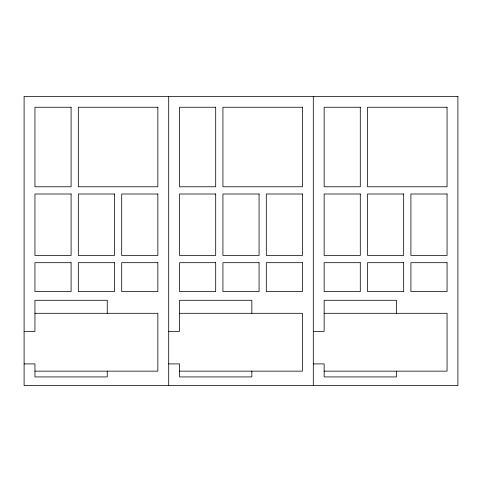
<?xml version="1.0" encoding="UTF-8"?>
<svg xmlns="http://www.w3.org/2000/svg" width="482" height="482" viewBox="0 0 482 482"><rect width="100%" height="100%" fill="white"/><g stroke="black" fill="none" stroke-linecap="round" stroke-linejoin="round"><path stroke-width="0.72" d="M34.945 313.3L157.855 313.3L157.855 371.14L34.945 371.14M179.545 313.3L302.455 313.3L302.455 371.14L179.545 371.14M324.145 313.3L447.055 313.3L447.055 371.14L324.145 371.14M24.1 331.375L34.945 331.375L34.945 300.286L107.245 300.286L107.245 313.3M168.7 331.375L179.545 331.375L179.545 300.286L251.845 300.286L251.845 313.3M313.3 331.375L324.145 331.375L324.145 300.286L396.445 300.286L396.445 313.3M24.1 363.91L34.945 363.91L34.945 376.924L107.245 376.924L107.245 371.14M168.7 363.91L179.545 363.91L179.545 376.924L251.845 376.924L251.845 371.14M313.3 363.91L324.145 363.91L324.145 376.924L396.445 376.924L396.445 371.14M313.3 96.4L313.3 385.6M168.7 96.4L168.7 385.6M457.9 96.4L24.1 96.4L24.1 385.6L457.9 385.6L457.9 96.4M71.095 107.245L34.945 107.245L34.945 186.775L71.095 186.775L71.095 107.245M157.855 107.245L78.325 107.245L78.325 186.775L157.855 186.775L157.855 107.245M215.695 107.245L179.545 107.245L179.545 186.775L215.695 186.775L215.695 107.245M302.455 107.245L222.925 107.245L222.925 186.775L302.455 186.775L302.455 107.245M360.295 107.245L324.145 107.245L324.145 186.775L360.295 186.775L360.295 107.245M447.055 107.245L367.525 107.245L367.525 186.775L447.055 186.775L447.055 107.245M71.095 194.005L34.945 194.005L34.945 255.46L71.095 255.46L71.095 194.005M114.475 194.005L78.325 194.005L78.325 255.46L114.475 255.46L114.475 194.005M157.855 194.005L121.705 194.005L121.705 255.46L157.855 255.46L157.855 194.005M215.695 194.005L179.545 194.005L179.545 255.46L215.695 255.46L215.695 194.005M259.075 194.005L222.925 194.005L222.925 255.46L259.075 255.46L259.075 194.005M302.455 194.005L266.305 194.005L266.305 255.46L302.455 255.46L302.455 194.005M360.295 194.005L324.145 194.005L324.145 255.46L360.295 255.46L360.295 194.005M403.675 194.005L367.525 194.005L367.525 255.46L403.675 255.46L403.675 194.005M447.055 194.005L410.905 194.005L410.905 255.46L447.055 255.46L447.055 194.005M71.095 262.69L34.945 262.69L34.945 291.61L71.095 291.61L71.095 262.69M114.475 262.69L78.325 262.69L78.325 291.61L114.475 291.61L114.475 262.69M157.855 262.69L121.705 262.69L121.705 291.61L157.855 291.61L157.855 262.69M215.695 262.69L179.545 262.69L179.545 291.61L215.695 291.61L215.695 262.69M259.075 262.69L222.925 262.69L222.925 291.61L259.075 291.61L259.075 262.69M302.455 262.69L266.305 262.69L266.305 291.61L302.455 291.61L302.455 262.69M360.295 262.69L324.145 262.69L324.145 291.61L360.295 291.61L360.295 262.69M403.675 262.69L367.525 262.69L367.525 291.61L403.675 291.61L403.675 262.69M447.055 262.69L410.905 262.69L410.905 291.61L447.055 291.61L447.055 262.69"/></g></svg>
